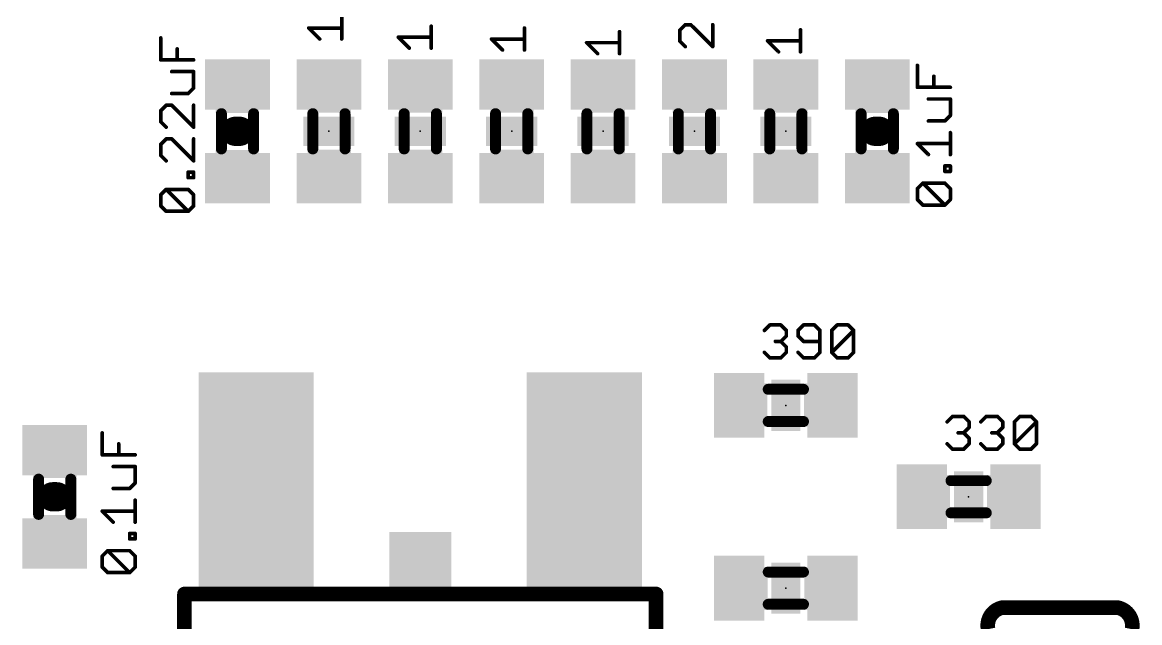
# Model space of a CAD drawing. Extents: x -1.3 to 57.3, y -0.1 to 66.1.
# Drawn here: x 26.22 to 41.75, y 35.08 to 43.42 of the extents above; entities that cross this region are included whole.
import ezdxf

# ---------------------------------------------------------------- set-up
doc = ezdxf.new("R2010")
doc.units = 0
for name, color, linetype in [('21', 31, 'CONTINUOUS'), ('23', 53, 'CONTINUOUS'), ('27', 253, 'CONTINUOUS'), ('31', 253, 'CONTINUOUS'), ('51', 53, 'CONTINUOUS')]:
    doc.layers.add(name, color=color, linetype=linetype)

# ---------------------------------------------------------------- blocks, each defined once
blk = doc.blocks.new('RECT')
blk.add_solid([(-0.5, -0.5), (0.5, -0.5), (-0.5, 0.5), (0.5, 0.5)])

msp = doc.modelspace()

# ---------------------------------------------------------------- linework, layer by layer
at = {"layer": '21'}
for points, const_width in [([(29.2405, 41.91), (29.1795, 41.91)], 0.4064), ([(38.1305, 41.91), (38.0695, 41.91)], 0.4064), ([(26.6395, 36.83), (26.7005, 36.83)], 0.4064), ([(28.4734, 29.2846), (28.473, 35.479)], 0.2032), ([(28.473, 35.479), (35.027, 35.479)], 0.2032), ([(35.027, 35.479), (35.0266, 29.2846)], 0.2032), ([(39.84, 35.29), (41.44, 35.29)], 0.2032)]:
    msp.add_lwpolyline(points, dxfattribs=dict(at, const_width=const_width))
for points, const_width in [([(29.1795, 42.0116, 1), (29.1795, 41.8084)], 0.2032), ([(29.2405, 41.8084, 1), (29.2405, 42.0116)], 0.2032), ([(38.0695, 42.0116, 1), (38.0695, 41.8084)], 0.2032), ([(38.1305, 41.8084, 1), (38.1305, 42.0116)], 0.2032), ([(26.6395, 36.9316, 1), (26.6395, 36.7284)], 0.2032), ([(26.7005, 36.7284, 1), (26.7005, 36.9316)], 0.2032), ([(28.5238, 35.479, 1), (28.4222, 35.479)], 0.1016), ([(28.473, 35.5298, 1), (28.473, 35.4282)], 0.1016), ([(35.0778, 35.479, 1), (34.9762, 35.479)], 0.1016), ([(35.027, 35.4282, 1), (35.027, 35.5298)], 0.1016), ([(39.84, 35.29, 0.4142), (39.64, 34.99)], 0.2032), ([(39.84, 35.3408, 1), (39.84, 35.2392)], 0.1016), ([(39.85, 35.2402, 1), (39.83, 35.3398)], 0.1016), ([(41.64, 34.99, 0.4142), (41.44, 35.29)], 0.2032), ([(41.45, 35.3398, 1), (41.43, 35.2402)], 0.1016), ([(41.44, 35.2392, 1), (41.44, 35.3408)], 0.1016)]:
    msp.add_lwpolyline(points, format="xyb", dxfattribs=dict(at, const_width=const_width))
at = {"layer": '23'}
for p in [(29.21, 41.91), (30.48, 41.91), (31.75, 41.91), (33.02, 41.91), (34.29, 41.91), (35.56, 41.91), (36.83, 41.91), (38.1, 41.91), (36.83, 38.1), (26.67, 36.83), (39.37, 36.83), (36.83, 35.56)]:
    msp.add_point(p, dxfattribs=at)
at = {"layer": '27', "const_width": 0.0508}
for points in [[(30.6578, 43.1927), (30.6578, 43.4978)], [(30.3527, 43.1927), (30.2002, 43.3452)], [(30.2002, 43.3452), (30.6578, 43.3452)], [(31.9024, 43.0657), (31.9024, 43.3708)], [(33.1978, 43.0403), (33.1978, 43.3454)], [(34.5186, 42.9895), (34.5186, 43.2946)], [(35.4327, 43.3916), (35.3564, 43.3154)], [(35.3564, 43.3154), (35.3564, 43.1628)], [(35.5089, 43.3916), (35.4327, 43.3916)], [(35.814, 43.0866), (35.5089, 43.3916)], [(35.814, 43.3916), (35.814, 43.0866)], [(37.0332, 43.0149), (37.0332, 43.32)], [(28.1428, 42.9027), (28.1428, 43.2078)], [(31.5973, 43.0657), (31.4448, 43.2182)], [(31.4448, 43.2182), (31.9024, 43.2182)], [(32.8927, 43.0403), (32.7402, 43.1928)], [(32.7402, 43.1928), (33.1978, 43.1928)], [(34.2135, 42.9895), (34.061, 43.142)], [(34.061, 43.142), (34.5186, 43.142)], [(35.3564, 43.1628), (35.4327, 43.0866)], [(36.7281, 43.0149), (36.5756, 43.1674)], [(36.5756, 43.1674), (37.0332, 43.1674)], [(28.3716, 42.9027), (28.3716, 43.0553)], [(28.6004, 42.9027), (28.1428, 42.9027)], [(28.6004, 42.74), (28.2953, 42.74)], [(28.6004, 42.5112), (28.6004, 42.74)], [(38.6584, 42.5217), (38.6584, 42.8268)], [(38.8872, 42.5217), (38.8872, 42.6743)], [(39.116, 42.5217), (38.6584, 42.5217)], [(28.2953, 42.435), (28.5241, 42.435)], [(28.5241, 42.435), (28.6004, 42.5112)], [(28.2191, 42.2723), (28.1428, 42.196)], [(28.2953, 42.2723), (28.2191, 42.2723)], [(28.6004, 41.9672), (28.2953, 42.2723)], [(28.6004, 42.2723), (28.6004, 41.9672)], [(39.116, 42.359), (38.8109, 42.359)], [(39.116, 42.1302), (39.116, 42.359)], [(28.1428, 42.196), (28.1428, 42.0435)], [(38.8109, 42.054), (39.0397, 42.054)], [(39.0397, 42.054), (39.116, 42.1302)], [(28.1428, 42.0435), (28.2191, 41.9672)], [(28.2191, 41.8045), (28.1428, 41.7283)], [(28.2953, 41.8045), (28.2191, 41.8045)], [(28.6004, 41.4995), (28.2953, 41.8045)], [(28.6004, 41.8045), (28.6004, 41.4995)], [(39.116, 41.5862), (39.116, 41.8913)], [(28.1428, 41.7283), (28.1428, 41.5757)], [(38.8109, 41.5862), (38.6584, 41.7387)], [(38.6584, 41.7387), (39.116, 41.7387)], [(28.1428, 41.5757), (28.2191, 41.4995)], [(28.5241, 41.2656), (28.5241, 41.3418)], [(28.5241, 41.3418), (28.6004, 41.3418)], [(28.6004, 41.3418), (28.6004, 41.2656)], [(39.0397, 41.3523), (39.0397, 41.4286)], [(39.0397, 41.4286), (39.116, 41.4286)], [(39.116, 41.3523), (39.0397, 41.3523)], [(39.116, 41.4286), (39.116, 41.3523)], [(28.6004, 41.2656), (28.5241, 41.2656)], [(38.6584, 41.1134), (38.7347, 41.1896)], [(38.7347, 41.1896), (39.0397, 41.1896)], [(39.0397, 40.8846), (38.7347, 41.1896)], [(39.0397, 41.1896), (39.116, 41.1134)], [(28.1428, 41.0266), (28.2191, 41.1029)], [(28.1428, 40.8741), (28.1428, 41.0266)], [(28.2191, 41.1029), (28.5241, 41.1029)], [(28.5241, 40.7978), (28.2191, 41.1029)], [(28.5241, 41.1029), (28.6004, 41.0266)], [(28.6004, 41.0266), (28.6004, 40.8741)], [(38.6584, 40.9608), (38.6584, 41.1134)], [(39.116, 41.1134), (39.116, 40.9608)], [(28.2191, 40.7978), (28.1428, 40.8741)], [(28.6004, 40.8741), (28.5241, 40.7978)], [(38.7347, 40.8846), (38.6584, 40.9608)], [(39.0397, 40.8846), (38.7347, 40.8846)], [(39.116, 40.9608), (39.0397, 40.8846)], [(28.5241, 40.7978), (28.2191, 40.7978)], [(36.5316, 39.1417), (36.6079, 39.218)], [(36.6079, 39.218), (36.7604, 39.218)], [(36.7604, 39.218), (36.8367, 39.1417)], [(36.8367, 39.1417), (36.8367, 39.0655)], [(37.0756, 39.218), (36.9994, 39.1417)], [(36.9994, 39.1417), (36.9994, 39.0655)], [(37.2282, 39.218), (37.0756, 39.218)], [(37.3044, 39.1417), (37.2282, 39.218)], [(37.3044, 38.8367), (37.3044, 39.1417)], [(37.4671, 39.1417), (37.5434, 39.218)], [(37.4671, 38.8367), (37.4671, 39.1417)], [(37.4671, 38.8367), (37.7722, 39.1417)], [(37.5434, 39.218), (37.6959, 39.218)], [(37.6959, 39.218), (37.7722, 39.1417)], [(37.7722, 39.1417), (37.7722, 38.8367)], [(36.7604, 38.9892), (36.6842, 38.9892)], [(36.8367, 39.0655), (36.7604, 38.9892)], [(36.7604, 38.9892), (36.8367, 38.9129)], [(36.9994, 39.0655), (37.0756, 38.9892)], [(37.0756, 38.9892), (37.3044, 38.9892)], [(36.6079, 38.7604), (36.5316, 38.8367)], [(36.8367, 38.8367), (36.7604, 38.7604)], [(36.8367, 38.9129), (36.8367, 38.8367)], [(36.9994, 38.8367), (37.0756, 38.7604)], [(37.2282, 38.7604), (37.3044, 38.8367)], [(37.5434, 38.7604), (37.4671, 38.8367)], [(37.7722, 38.8367), (37.6959, 38.7604)], [(36.7604, 38.7604), (36.6079, 38.7604)], [(37.0756, 38.7604), (37.2282, 38.7604)], [(37.6959, 38.7604), (37.5434, 38.7604)], [(39.0716, 37.8717), (39.1479, 37.948)], [(39.1479, 37.948), (39.3004, 37.948)], [(39.3004, 37.948), (39.3767, 37.8717)], [(39.3767, 37.8717), (39.3767, 37.7955)], [(39.5394, 37.8717), (39.6156, 37.948)], [(39.6156, 37.948), (39.7682, 37.948)], [(39.7682, 37.948), (39.8444, 37.8717)], [(39.8444, 37.8717), (39.8444, 37.7955)], [(40.0071, 37.8717), (40.0834, 37.948)], [(40.0071, 37.5667), (40.0071, 37.8717)], [(40.0071, 37.5667), (40.3122, 37.8717)], [(40.0834, 37.948), (40.2359, 37.948)], [(40.2359, 37.948), (40.3122, 37.8717)], [(40.3122, 37.8717), (40.3122, 37.5667)], [(27.33, 37.4131), (27.33, 37.7181)], [(39.3004, 37.7192), (39.2242, 37.7192)], [(39.3767, 37.7955), (39.3004, 37.7192)], [(39.3004, 37.7192), (39.3767, 37.6429)], [(39.7682, 37.7192), (39.6919, 37.7192)], [(39.8444, 37.7955), (39.7682, 37.7192)], [(39.7682, 37.7192), (39.8444, 37.6429)], [(27.5588, 37.4131), (27.5588, 37.5656)], [(39.1479, 37.4904), (39.0716, 37.5667)], [(39.3767, 37.5667), (39.3004, 37.4904)], [(39.3767, 37.6429), (39.3767, 37.5667)], [(39.6156, 37.4904), (39.5394, 37.5667)], [(39.8444, 37.5667), (39.7682, 37.4904)], [(39.8444, 37.6429), (39.8444, 37.5667)], [(40.0834, 37.4904), (40.0071, 37.5667)], [(40.3122, 37.5667), (40.2359, 37.4904)], [(27.7876, 37.4131), (27.33, 37.4131)], [(39.3004, 37.4904), (39.1479, 37.4904)], [(39.7682, 37.4904), (39.6156, 37.4904)], [(40.2359, 37.4904), (40.0834, 37.4904)], [(27.7876, 37.2504), (27.4825, 37.2504)], [(27.7876, 37.0216), (27.7876, 37.2504)], [(27.4825, 36.9453), (27.7113, 36.9453)], [(27.7113, 36.9453), (27.7876, 37.0216)], [(27.7876, 36.4775), (27.7876, 36.7826)], [(27.4825, 36.4775), (27.33, 36.6301)], [(27.33, 36.6301), (27.7876, 36.6301)], [(27.7113, 36.2437), (27.7113, 36.3199)], [(27.7113, 36.3199), (27.7876, 36.3199)], [(27.7876, 36.3199), (27.7876, 36.2437)], [(27.7876, 36.2437), (27.7113, 36.2437)], [(27.33, 36.0047), (27.4063, 36.081)], [(27.33, 35.8522), (27.33, 36.0047)], [(27.4063, 36.081), (27.7113, 36.081)], [(27.7113, 35.7759), (27.4063, 36.081)], [(27.7113, 36.081), (27.7876, 36.0047)], [(27.7876, 36.0047), (27.7876, 35.8522)], [(27.4063, 35.7759), (27.33, 35.8522)], [(27.7876, 35.8522), (27.7113, 35.7759)], [(27.7113, 35.7759), (27.4063, 35.7759)]]:
    msp.add_lwpolyline(points, dxfattribs=at)
at = {"layer": '27', "const_width": 0.0254}
for points in [[(30.2092, 43.3542, 1), (30.1912, 43.3362)], [(30.2002, 43.3579, 1), (30.2002, 43.3325)], [(30.6578, 43.3325, 1), (30.6578, 43.3579)], [(31.9151, 43.3708, 1), (31.8897, 43.3708)], [(33.2105, 43.3454, 1), (33.1851, 43.3454)], [(34.5313, 43.2946, 1), (34.5059, 43.2946)], [(35.3691, 43.3154, 1), (35.3437, 43.3154)], [(35.3474, 43.3244, 1), (35.3654, 43.3064)], [(35.4327, 43.4043, 1), (35.4327, 43.3789)], [(35.4417, 43.3827, 1), (35.4237, 43.4006)], [(35.5179, 43.4006, 1), (35.5, 43.3827)], [(35.5089, 43.3789, 1), (35.5089, 43.4043)], [(35.8267, 43.3916, 1), (35.8013, 43.3916)], [(37.0459, 43.32, 1), (37.0205, 43.32)], [(28.1555, 43.2078, 1), (28.1301, 43.2078)], [(30.3438, 43.1837, 1), (30.3617, 43.2017)], [(30.6451, 43.1927, 1), (30.6705, 43.1927)], [(31.4538, 43.2272, 1), (31.4358, 43.2092)], [(31.4448, 43.2309, 1), (31.4448, 43.2055)], [(31.9024, 43.2055, 1), (31.9024, 43.2309)], [(32.7492, 43.2018, 1), (32.7312, 43.1838)], [(32.7402, 43.2055, 1), (32.7402, 43.1801)], [(33.1978, 43.1801, 1), (33.1978, 43.2055)], [(34.07, 43.151, 1), (34.052, 43.133)], [(34.061, 43.1547, 1), (34.061, 43.1293)], [(34.5186, 43.1293, 1), (34.5186, 43.1547)], [(35.3654, 43.1718, 1), (35.3474, 43.1539)], [(35.3437, 43.1628, 1), (35.3691, 43.1628)], [(36.5846, 43.1764, 1), (36.5666, 43.1584)], [(36.5756, 43.1801, 1), (36.5756, 43.1547)], [(37.0332, 43.1547, 1), (37.0332, 43.1801)], [(28.3843, 43.0553, 1), (28.3589, 43.0553)], [(31.5884, 43.0567, 1), (31.6063, 43.0747)], [(31.8897, 43.0657, 1), (31.9151, 43.0657)], [(32.8838, 43.0313, 1), (32.9017, 43.0493)], [(33.1851, 43.0403, 1), (33.2105, 43.0403)], [(34.2046, 42.9805, 1), (34.2225, 42.9985)], [(35.4237, 43.0776, 1), (35.4417, 43.0956)], [(35.8013, 43.0866, 1), (35.8267, 43.0866)], [(35.805, 43.0776, 1), (35.823, 43.0956)], [(36.7192, 43.0059, 1), (36.7371, 43.0239)], [(37.0205, 43.0149, 1), (37.0459, 43.0149)], [(28.1428, 42.9154, 1), (28.1428, 42.89)], [(28.1301, 42.9027, 1), (28.1555, 42.9027)], [(28.3589, 42.9027, 1), (28.3843, 42.9027)], [(28.6004, 42.89, 1), (28.6004, 42.9154)], [(34.5059, 42.9895, 1), (34.5313, 42.9895)], [(28.2953, 42.7527, 1), (28.2953, 42.7273)], [(28.6131, 42.74, 1), (28.5877, 42.74)], [(28.6004, 42.7273, 1), (28.6004, 42.7527)], [(38.6711, 42.8268, 1), (38.6457, 42.8268)], [(38.8999, 42.6743, 1), (38.8745, 42.6743)], [(38.6584, 42.5344, 1), (38.6584, 42.509)], [(39.116, 42.509, 1), (39.116, 42.5344)], [(28.2953, 42.4477, 1), (28.2953, 42.4223)], [(28.5152, 42.444, 1), (28.5331, 42.426)], [(28.5241, 42.4223, 1), (28.5241, 42.4477)], [(28.5877, 42.5112, 1), (28.6131, 42.5112)], [(28.6094, 42.5023, 1), (28.5914, 42.5202)], [(38.6457, 42.5217, 1), (38.6711, 42.5217)], [(38.8745, 42.5217, 1), (38.8999, 42.5217)], [(28.2191, 42.285, 1), (28.2191, 42.2596)], [(28.2281, 42.2633, 1), (28.2101, 42.2813)], [(28.3043, 42.2813, 1), (28.2864, 42.2633)], [(28.2953, 42.2596, 1), (28.2953, 42.285)], [(28.6131, 42.2723, 1), (28.5877, 42.2723)], [(38.8109, 42.3717, 1), (38.8109, 42.3463)], [(39.1287, 42.359, 1), (39.1033, 42.359)], [(39.116, 42.3463, 1), (39.116, 42.3717)], [(28.1555, 42.196, 1), (28.1301, 42.196)], [(28.1338, 42.205, 1), (28.1518, 42.187)], [(38.8109, 42.0667, 1), (38.8109, 42.0413)], [(39.0397, 42.0413, 1), (39.0397, 42.0667)], [(39.1033, 42.1302, 1), (39.1287, 42.1302)], [(39.125, 42.1213, 1), (39.107, 42.1392)], [(28.1518, 42.0525, 1), (28.1338, 42.0345)], [(28.1301, 42.0435, 1), (28.1555, 42.0435)], [(28.2101, 41.9582, 1), (28.2281, 41.9762)], [(28.5877, 41.9672, 1), (28.6131, 41.9672)], [(28.5914, 41.9582, 1), (28.6094, 41.9762)], [(39.0308, 42.063, 1), (39.0487, 42.045)], [(28.2191, 41.8172, 1), (28.2191, 41.7918)], [(28.2281, 41.7955, 1), (28.2101, 41.8135)], [(28.3043, 41.8135, 1), (28.2864, 41.7955)], [(28.2953, 41.7918, 1), (28.2953, 41.8172)], [(28.6131, 41.8045, 1), (28.5877, 41.8045)], [(39.1287, 41.8913, 1), (39.1033, 41.8913)], [(28.1555, 41.7283, 1), (28.1301, 41.7283)], [(28.1338, 41.7372, 1), (28.1518, 41.7193)], [(38.6674, 41.7477, 1), (38.6494, 41.7298)], [(38.6584, 41.7514, 1), (38.6584, 41.726)], [(39.116, 41.726, 1), (39.116, 41.7514)], [(28.1518, 41.5847, 1), (28.1338, 41.5667)], [(28.1301, 41.5757, 1), (28.1555, 41.5757)], [(28.2101, 41.4905, 1), (28.2281, 41.5084)], [(28.5877, 41.4995, 1), (28.6131, 41.4995)], [(28.5914, 41.4905, 1), (28.6094, 41.5084)], [(38.802, 41.5772, 1), (38.8199, 41.5952)], [(39.1033, 41.5862, 1), (39.1287, 41.5862)], [(28.5368, 41.3418, 1), (28.5114, 41.3418)], [(28.5241, 41.3545, 1), (28.5241, 41.3291)], [(28.6131, 41.3418, 1), (28.5877, 41.3418)], [(28.6004, 41.3291, 1), (28.6004, 41.3545)], [(39.0524, 41.4286, 1), (39.027, 41.4286)], [(39.0397, 41.4413, 1), (39.0397, 41.4159)], [(39.0397, 41.365, 1), (39.0397, 41.3396)], [(39.027, 41.3523, 1), (39.0524, 41.3523)], [(39.1287, 41.4286, 1), (39.1033, 41.4286)], [(39.1033, 41.3523, 1), (39.1287, 41.3523)], [(39.116, 41.4159, 1), (39.116, 41.4413)], [(39.116, 41.3396, 1), (39.116, 41.365)], [(28.5241, 41.2783, 1), (28.5241, 41.2529)], [(28.5114, 41.2656, 1), (28.5368, 41.2656)], [(28.5877, 41.2656, 1), (28.6131, 41.2656)], [(28.6004, 41.2529, 1), (28.6004, 41.2783)], [(38.7347, 41.2023, 1), (38.7347, 41.1769)], [(38.7437, 41.1986, 1), (38.7257, 41.1807)], [(38.7437, 41.1807, 1), (38.7257, 41.1986)], [(39.0487, 41.1986, 1), (39.0308, 41.1807)], [(39.0397, 41.1769, 1), (39.0397, 41.2023)], [(28.1555, 41.0266, 1), (28.1301, 41.0266)], [(28.1338, 41.0356, 1), (28.1518, 41.0176)], [(28.2191, 41.1156, 1), (28.2191, 41.0902)], [(28.2281, 41.1119, 1), (28.2101, 41.0939)], [(28.2281, 41.0939, 1), (28.2101, 41.1119)], [(28.5331, 41.1119, 1), (28.5152, 41.0939)], [(28.5241, 41.0902, 1), (28.5241, 41.1156)], [(28.6131, 41.0266, 1), (28.5877, 41.0266)], [(28.5914, 41.0176, 1), (28.6094, 41.0356)], [(38.6711, 41.1134, 1), (38.6457, 41.1134)], [(38.6494, 41.1224, 1), (38.6674, 41.1044)], [(39.1287, 41.1134, 1), (39.1033, 41.1134)], [(39.107, 41.1044, 1), (39.125, 41.1224)], [(28.1518, 40.8831, 1), (28.1338, 40.8651)], [(28.1301, 40.8741, 1), (28.1555, 40.8741)], [(28.5877, 40.8741, 1), (28.6131, 40.8741)], [(28.6094, 40.8651, 1), (28.5914, 40.8831)], [(38.6674, 40.9698, 1), (38.6494, 40.9519)], [(38.6457, 40.9608, 1), (38.6711, 40.9608)], [(38.7347, 40.8973, 1), (38.7347, 40.8719)], [(38.7257, 40.8756, 1), (38.7437, 40.8936)], [(39.0308, 40.8936, 1), (39.0487, 40.8756)], [(39.0308, 40.8756, 1), (39.0487, 40.8936)], [(39.0397, 40.8719, 1), (39.0397, 40.8973)], [(39.1033, 40.9608, 1), (39.1287, 40.9608)], [(39.125, 40.9519, 1), (39.107, 40.9698)], [(28.2191, 40.8105, 1), (28.2191, 40.7851)], [(28.2101, 40.7888, 1), (28.2281, 40.8068)], [(28.5152, 40.8068, 1), (28.5331, 40.7888)], [(28.5152, 40.7888, 1), (28.5331, 40.8068)], [(28.5241, 40.7851, 1), (28.5241, 40.8105)], [(36.5226, 39.1507, 1), (36.5406, 39.1327)], [(36.6079, 39.2307, 1), (36.6079, 39.2053)], [(36.6169, 39.209, 1), (36.5989, 39.227)], [(36.7694, 39.227, 1), (36.7514, 39.209)], [(36.7604, 39.2053, 1), (36.7604, 39.2307)], [(36.8494, 39.1417, 1), (36.824, 39.1417)], [(36.8277, 39.1327, 1), (36.8457, 39.1507)], [(37.0121, 39.1417, 1), (36.9867, 39.1417)], [(36.9904, 39.1507, 1), (37.0084, 39.1327)], [(37.0756, 39.2307, 1), (37.0756, 39.2053)], [(37.0846, 39.209, 1), (37.0667, 39.227)], [(37.2372, 39.227, 1), (37.2192, 39.209)], [(37.2282, 39.2053, 1), (37.2282, 39.2307)], [(37.3171, 39.1417, 1), (37.2917, 39.1417)], [(37.2955, 39.1327, 1), (37.3134, 39.1507)], [(37.4798, 39.1417, 1), (37.4544, 39.1417)], [(37.4582, 39.1507, 1), (37.4761, 39.1327)], [(37.5434, 39.2307, 1), (37.5434, 39.2053)], [(37.5524, 39.209, 1), (37.5344, 39.227)], [(37.7049, 39.227, 1), (37.687, 39.209)], [(37.6959, 39.2053, 1), (37.6959, 39.2307)], [(37.7849, 39.1417, 1), (37.7595, 39.1417)], [(37.7812, 39.1327, 1), (37.7632, 39.1507)], [(37.7632, 39.1327, 1), (37.7812, 39.1507)], [(36.6842, 39.0019, 1), (36.6842, 38.9765)], [(36.7694, 38.9982, 1), (36.7514, 38.9802)], [(36.7514, 38.9982, 1), (36.7694, 38.9802)], [(36.7604, 38.9765, 1), (36.7604, 39.0019)], [(36.824, 39.0655, 1), (36.8494, 39.0655)], [(36.8457, 39.0565, 1), (36.8277, 39.0744)], [(37.0084, 39.0744, 1), (36.9904, 39.0565)], [(36.9867, 39.0655, 1), (37.0121, 39.0655)], [(37.0756, 39.0019, 1), (37.0756, 38.9765)], [(37.0667, 38.9802, 1), (37.0846, 38.9982)], [(37.3044, 38.9765, 1), (37.3044, 39.0019)], [(36.5406, 38.8456, 1), (36.5226, 38.8277)], [(36.8494, 38.9129, 1), (36.824, 38.9129)], [(36.824, 38.8367, 1), (36.8494, 38.8367)], [(36.8277, 38.9039, 1), (36.8457, 38.9219)], [(36.8457, 38.8277, 1), (36.8277, 38.8456)], [(37.0084, 38.8456, 1), (36.9904, 38.8277)], [(37.2917, 38.8367, 1), (37.3171, 38.8367)], [(37.3134, 38.8277, 1), (37.2955, 38.8456)], [(37.4544, 38.8367, 1), (37.4798, 38.8367)], [(37.4761, 38.8456, 1), (37.4582, 38.8277)], [(37.4582, 38.8456, 1), (37.4761, 38.8277)], [(37.7595, 38.8367, 1), (37.7849, 38.8367)], [(37.7812, 38.8277, 1), (37.7632, 38.8456)], [(36.6079, 38.7731, 1), (36.6079, 38.7477)], [(36.5989, 38.7514, 1), (36.6169, 38.7694)], [(36.7514, 38.7694, 1), (36.7694, 38.7514)], [(36.7604, 38.7477, 1), (36.7604, 38.7731)], [(37.0756, 38.7731, 1), (37.0756, 38.7477)], [(37.0667, 38.7514, 1), (37.0846, 38.7694)], [(37.2192, 38.7694, 1), (37.2372, 38.7514)], [(37.2282, 38.7477, 1), (37.2282, 38.7731)], [(37.5434, 38.7731, 1), (37.5434, 38.7477)], [(37.5344, 38.7514, 1), (37.5524, 38.7694)], [(37.687, 38.7694, 1), (37.7049, 38.7514)], [(37.6959, 38.7477, 1), (37.6959, 38.7731)], [(39.0626, 37.8807, 1), (39.0806, 37.8627)], [(39.1479, 37.9607, 1), (39.1479, 37.9353)], [(39.1569, 37.939, 1), (39.1389, 37.957)], [(39.3094, 37.957, 1), (39.2914, 37.939)], [(39.3004, 37.9353, 1), (39.3004, 37.9607)], [(39.3894, 37.8717, 1), (39.364, 37.8717)], [(39.3677, 37.8627, 1), (39.3857, 37.8807)], [(39.5304, 37.8807, 1), (39.5484, 37.8627)], [(39.6156, 37.9607, 1), (39.6156, 37.9353)], [(39.6246, 37.939, 1), (39.6067, 37.957)], [(39.7772, 37.957, 1), (39.7592, 37.939)], [(39.7682, 37.9353, 1), (39.7682, 37.9607)], [(39.8571, 37.8717, 1), (39.8317, 37.8717)], [(39.8355, 37.8627, 1), (39.8534, 37.8807)], [(40.0198, 37.8717, 1), (39.9944, 37.8717)], [(39.9982, 37.8807, 1), (40.0161, 37.8627)], [(40.0834, 37.9607, 1), (40.0834, 37.9353)], [(40.0924, 37.939, 1), (40.0744, 37.957)], [(40.2449, 37.957, 1), (40.227, 37.939)], [(40.2359, 37.9353, 1), (40.2359, 37.9607)], [(40.3249, 37.8717, 1), (40.2995, 37.8717)], [(40.3212, 37.8627, 1), (40.3032, 37.8807)], [(40.3032, 37.8627, 1), (40.3212, 37.8807)], [(27.3427, 37.7181, 1), (27.3173, 37.7181)], [(39.2242, 37.7319, 1), (39.2242, 37.7065)], [(39.3094, 37.7282, 1), (39.2914, 37.7102)], [(39.2914, 37.7282, 1), (39.3094, 37.7102)], [(39.3004, 37.7065, 1), (39.3004, 37.7319)], [(39.364, 37.7955, 1), (39.3894, 37.7955)], [(39.3857, 37.7865, 1), (39.3677, 37.8044)], [(39.6919, 37.7319, 1), (39.6919, 37.7065)], [(39.7772, 37.7282, 1), (39.7592, 37.7102)], [(39.7592, 37.7282, 1), (39.7772, 37.7102)], [(39.7682, 37.7065, 1), (39.7682, 37.7319)], [(39.8317, 37.7955, 1), (39.8571, 37.7955)], [(39.8534, 37.7865, 1), (39.8355, 37.8044)], [(27.5715, 37.5656, 1), (27.5461, 37.5656)], [(39.0806, 37.5756, 1), (39.0626, 37.5577)], [(39.3894, 37.6429, 1), (39.364, 37.6429)], [(39.364, 37.5667, 1), (39.3894, 37.5667)], [(39.3677, 37.6339, 1), (39.3857, 37.6519)], [(39.3857, 37.5577, 1), (39.3677, 37.5756)], [(39.5484, 37.5756, 1), (39.5304, 37.5577)], [(39.8571, 37.6429, 1), (39.8317, 37.6429)], [(39.8317, 37.5667, 1), (39.8571, 37.5667)], [(39.8355, 37.6339, 1), (39.8534, 37.6519)], [(39.8534, 37.5577, 1), (39.8355, 37.5756)], [(39.9944, 37.5667, 1), (40.0198, 37.5667)], [(40.0161, 37.5756, 1), (39.9982, 37.5577)], [(39.9982, 37.5756, 1), (40.0161, 37.5577)], [(40.2995, 37.5667, 1), (40.3249, 37.5667)], [(40.3212, 37.5577, 1), (40.3032, 37.5756)], [(27.33, 37.4258, 1), (27.33, 37.4004)], [(27.3173, 37.4131, 1), (27.3427, 37.4131)], [(27.5461, 37.4131, 1), (27.5715, 37.4131)], [(27.7876, 37.4004, 1), (27.7876, 37.4258)], [(39.1479, 37.5031, 1), (39.1479, 37.4777)], [(39.1389, 37.4814, 1), (39.1569, 37.4994)], [(39.2914, 37.4994, 1), (39.3094, 37.4814)], [(39.3004, 37.4777, 1), (39.3004, 37.5031)], [(39.6156, 37.5031, 1), (39.6156, 37.4777)], [(39.6067, 37.4814, 1), (39.6246, 37.4994)], [(39.7592, 37.4994, 1), (39.7772, 37.4814)], [(39.7682, 37.4777, 1), (39.7682, 37.5031)], [(40.0834, 37.5031, 1), (40.0834, 37.4777)], [(40.0744, 37.4814, 1), (40.0924, 37.4994)], [(40.227, 37.4994, 1), (40.2449, 37.4814)], [(40.2359, 37.4777, 1), (40.2359, 37.5031)], [(27.4825, 37.2631, 1), (27.4825, 37.2377)], [(27.8003, 37.2504, 1), (27.7749, 37.2504)], [(27.7876, 37.2377, 1), (27.7876, 37.2631)], [(27.4825, 36.958, 1), (27.4825, 36.9326)], [(27.7024, 36.9543, 1), (27.7203, 36.9363)], [(27.7113, 36.9326, 1), (27.7113, 36.958)], [(27.7749, 37.0216, 1), (27.8003, 37.0216)], [(27.7966, 37.0126, 1), (27.7786, 37.0305)], [(27.8003, 36.7826, 1), (27.7749, 36.7826)], [(27.33, 36.6428, 1), (27.33, 36.6174)], [(27.339, 36.639, 1), (27.321, 36.6211)], [(27.7876, 36.6174, 1), (27.7876, 36.6428)], [(27.4736, 36.4686, 1), (27.4915, 36.4865)], [(27.7749, 36.4775, 1), (27.8003, 36.4775)], [(27.724, 36.3199, 1), (27.6986, 36.3199)], [(27.7113, 36.3326, 1), (27.7113, 36.3072)], [(27.8003, 36.3199, 1), (27.7749, 36.3199)], [(27.7876, 36.3072, 1), (27.7876, 36.3326)], [(27.7113, 36.2564, 1), (27.7113, 36.231)], [(27.6986, 36.2437, 1), (27.724, 36.2437)], [(27.7749, 36.2437, 1), (27.8003, 36.2437)], [(27.7876, 36.231, 1), (27.7876, 36.2564)], [(27.3427, 36.0047, 1), (27.3173, 36.0047)], [(27.321, 36.0137, 1), (27.339, 35.9957)], [(27.4063, 36.0937, 1), (27.4063, 36.0683)], [(27.4153, 36.0899, 1), (27.3973, 36.072)], [(27.4153, 36.072, 1), (27.3973, 36.0899)], [(27.7203, 36.0899, 1), (27.7024, 36.072)], [(27.7113, 36.0683, 1), (27.7113, 36.0937)], [(27.8003, 36.0047, 1), (27.7749, 36.0047)], [(27.7786, 35.9957, 1), (27.7966, 36.0137)], [(27.339, 35.8611, 1), (27.321, 35.8432)], [(27.7966, 35.8432, 1), (27.7786, 35.8611)], [(27.3173, 35.8522, 1), (27.3427, 35.8522)], [(27.4063, 35.7886, 1), (27.4063, 35.7632)], [(27.3973, 35.7669, 1), (27.4153, 35.7849)], [(27.7024, 35.7849, 1), (27.7203, 35.7669)], [(27.7024, 35.7669, 1), (27.7203, 35.7849)], [(27.7113, 35.7632, 1), (27.7113, 35.7886)], [(27.7749, 35.8522, 1), (27.8003, 35.8522)]]:
    msp.add_lwpolyline(points, format="xyb", dxfattribs=at)
at = {"layer": '51', "const_width": 0.1524}
for points in [[(28.986, 41.665), (28.986, 42.155)], [(29.434, 42.155), (29.434, 41.665)], [(30.256, 41.665), (30.256, 42.155)], [(30.704, 42.155), (30.704, 41.665)], [(31.526, 41.665), (31.526, 42.155)], [(31.974, 42.155), (31.974, 41.665)], [(32.796, 41.665), (32.796, 42.155)], [(33.244, 42.155), (33.244, 41.665)], [(34.066, 41.665), (34.066, 42.155)], [(34.514, 42.155), (34.514, 41.665)], [(35.336, 41.665), (35.336, 42.155)], [(35.784, 42.155), (35.784, 41.665)], [(36.606, 41.665), (36.606, 42.155)], [(37.054, 42.155), (37.054, 41.665)], [(37.876, 41.665), (37.876, 42.155)], [(38.324, 42.155), (38.324, 41.665)], [(36.585, 38.324), (37.075, 38.324)], [(37.075, 37.876), (36.585, 37.876)], [(26.446, 36.585), (26.446, 37.075)], [(26.894, 37.075), (26.894, 36.585)], [(39.125, 37.054), (39.615, 37.054)], [(39.615, 36.606), (39.125, 36.606)], [(36.585, 35.784), (37.075, 35.784)], [(37.075, 35.336), (36.585, 35.336)]]:
    msp.add_lwpolyline(points, dxfattribs=at)
at = {"layer": '51', "const_width": 0.0762}
for points in [[(29.0241, 42.155, 1), (28.9479, 42.155)], [(29.4721, 42.155, 1), (29.3959, 42.155)], [(30.2941, 42.155, 1), (30.2179, 42.155)], [(30.7421, 42.155, 1), (30.6659, 42.155)], [(31.5641, 42.155, 1), (31.4879, 42.155)], [(32.0121, 42.155, 1), (31.9359, 42.155)], [(32.8341, 42.155, 1), (32.7579, 42.155)], [(33.2821, 42.155, 1), (33.2059, 42.155)], [(34.1041, 42.155, 1), (34.0279, 42.155)], [(34.5521, 42.155, 1), (34.4759, 42.155)], [(35.3741, 42.155, 1), (35.2979, 42.155)], [(35.8221, 42.155, 1), (35.7459, 42.155)], [(36.6441, 42.155, 1), (36.5679, 42.155)], [(37.0921, 42.155, 1), (37.0159, 42.155)], [(37.9141, 42.155, 1), (37.8379, 42.155)], [(38.3621, 42.155, 1), (38.2859, 42.155)], [(28.9479, 41.665, 1), (29.0241, 41.665)], [(29.3959, 41.665, 1), (29.4721, 41.665)], [(30.2179, 41.665, 1), (30.2941, 41.665)], [(30.6659, 41.665, 1), (30.7421, 41.665)], [(31.4879, 41.665, 1), (31.5641, 41.665)], [(31.9359, 41.665, 1), (32.0121, 41.665)], [(32.7579, 41.665, 1), (32.8341, 41.665)], [(33.2059, 41.665, 1), (33.2821, 41.665)], [(34.0279, 41.665, 1), (34.1041, 41.665)], [(34.4759, 41.665, 1), (34.5521, 41.665)], [(35.2979, 41.665, 1), (35.3741, 41.665)], [(35.7459, 41.665, 1), (35.8221, 41.665)], [(36.5679, 41.665, 1), (36.6441, 41.665)], [(37.0159, 41.665, 1), (37.0921, 41.665)], [(37.8379, 41.665, 1), (37.9141, 41.665)], [(38.2859, 41.665, 1), (38.3621, 41.665)], [(36.585, 38.3621, 1), (36.585, 38.2859)], [(37.075, 38.2859, 1), (37.075, 38.3621)], [(36.585, 37.9141, 1), (36.585, 37.8379)], [(37.075, 37.8379, 1), (37.075, 37.9141)], [(26.4841, 37.075, 1), (26.4079, 37.075)], [(26.9321, 37.075, 1), (26.8559, 37.075)], [(39.125, 37.0921, 1), (39.125, 37.0159)], [(39.615, 37.0159, 1), (39.615, 37.0921)], [(39.125, 36.6441, 1), (39.125, 36.5679)], [(39.615, 36.5679, 1), (39.615, 36.6441)], [(26.4079, 36.585, 1), (26.4841, 36.585)], [(26.8559, 36.585, 1), (26.9321, 36.585)], [(36.585, 35.8221, 1), (36.585, 35.7459)], [(37.075, 35.7459, 1), (37.075, 35.8221)], [(36.585, 35.3741, 1), (36.585, 35.2979)], [(37.075, 35.2979, 1), (37.075, 35.3741)]]:
    msp.add_lwpolyline(points, format="xyb", dxfattribs=at)

# ---------------------------------------------------------------- block references
at = {"layer": '21'}
for p, xscale, yscale, rotation in [((30.48, 41.91), 0.4064, 0.7112, 90), ((31.75, 41.91), 0.4064, 0.7112, 90), ((33.02, 41.91), 0.4064, 0.7112, 90), ((34.29, 41.91), 0.4064, 0.7112, 90), ((35.56, 41.91), 0.4064, 0.7112, 270), ((36.83, 41.91), 0.4064, 0.7112, 90), ((36.83, 38.1), 0.4064, 0.7112, 180), ((39.37, 36.83), 0.4064, 0.7112, 180), ((31.75, 35.9616), 0.8636, 0.762, 180)]:
    msp.add_blockref('RECT', p, dxfattribs=dict(at, xscale=xscale, yscale=yscale, rotation=rotation))
at = {"layer": '21', "xscale": 0.4064, "yscale": 0.7112}
msp.add_blockref('RECT', (36.83, 35.56), dxfattribs=at)
at = {"layer": '31'}
for p, xscale, yscale, rotation in [((29.21, 42.56), 0.7, 0.9, 270), ((30.48, 42.56), 0.7, 0.9, 90), ((31.75, 42.56), 0.7, 0.9, 90), ((33.02, 42.56), 0.7, 0.9, 90), ((34.29, 42.56), 0.7, 0.9, 90), ((35.56, 42.56), 0.7, 0.9, 270), ((36.83, 42.56), 0.7, 0.9, 90), ((38.1, 42.56), 0.7, 0.9, 270), ((29.21, 41.26), 0.7, 0.9, 270), ((30.48, 41.26), 0.7, 0.9, 90), ((31.75, 41.26), 0.7, 0.9, 90), ((33.02, 41.26), 0.7, 0.9, 90), ((34.29, 41.26), 0.7, 0.9, 90), ((35.56, 41.26), 0.7, 0.9, 270), ((36.83, 41.26), 0.7, 0.9, 90), ((38.1, 41.26), 0.7, 0.9, 270), ((29.47, 37.06), 1.6, 3, 180), ((34.03, 37.06), 1.6, 3, 180), ((36.18, 38.1), 0.7, 0.9, 180), ((37.48, 38.1), 0.7, 0.9, 180), ((26.67, 37.48), 0.7, 0.9, 90), ((38.72, 36.83), 0.7, 0.9, 180), ((40.02, 36.83), 0.7, 0.9, 180), ((26.67, 36.18), 0.7, 0.9, 90)]:
    msp.add_blockref('RECT', p, dxfattribs=dict(at, xscale=xscale, yscale=yscale, rotation=rotation))
at = {"layer": '31', "xscale": 0.7, "yscale": 0.9}
for p in [(36.18, 35.56), (37.48, 35.56)]:
    msp.add_blockref('RECT', p, dxfattribs=at)
at = {"layer": '51'}
for p, xscale, yscale, rotation in [((29.2051, 42.314), 0.3, 0.5999, 270), ((30.4849, 42.3188), 0.3, 0.5999, 90), ((31.7549, 42.3188), 0.3, 0.5999, 90), ((33.0249, 42.3188), 0.3, 0.5999, 90), ((34.2949, 42.3188), 0.3, 0.5999, 90), ((35.5552, 42.314), 0.3, 0.5999, 270), ((36.8349, 42.3188), 0.3, 0.5999, 90), ((38.0952, 42.314), 0.3, 0.5999, 270), ((29.2051, 41.5012), 0.3, 0.5999, 270), ((30.4849, 41.506), 0.3, 0.5999, 90), ((31.7549, 41.506), 0.3, 0.5999, 90), ((33.0249, 41.506), 0.3, 0.5999, 90), ((34.2949, 41.506), 0.3, 0.5999, 90), ((35.5552, 41.5012), 0.3, 0.5999, 270), ((36.8349, 41.506), 0.3, 0.5999, 90), ((38.0952, 41.5012), 0.3, 0.5999, 270), ((29.464, 37.0284), 0.8636, 2.8956, 180), ((34.036, 37.0284), 0.8636, 2.8956, 180), ((36.4212, 38.1048), 0.3, 0.5999, 180), ((37.234, 38.1048), 0.3, 0.5999, 180), ((26.6749, 37.2388), 0.3, 0.5999, 90), ((38.9612, 36.8349), 0.3, 0.5999, 180), ((39.774, 36.8349), 0.3, 0.5999, 180), ((26.6749, 36.426), 0.3, 0.5999, 90)]:
    msp.add_blockref('RECT', p, dxfattribs=dict(at, xscale=xscale, yscale=yscale, rotation=rotation))
at = {"layer": '51', "xscale": 0.3, "yscale": 0.5999}
for p in [(36.426, 35.5552), (37.2388, 35.5552)]:
    msp.add_blockref('RECT', p, dxfattribs=at)

doc.saveas('drawing.dxf')
